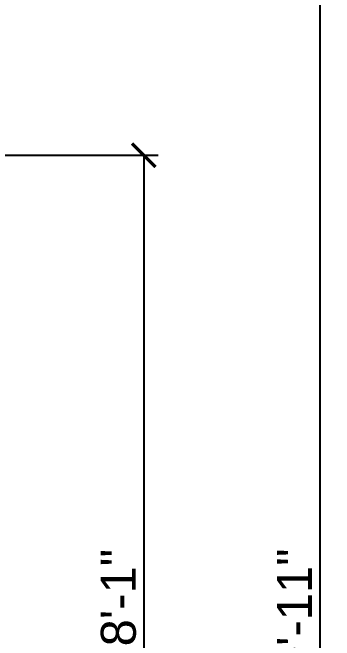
# Model space of a CAD drawing. Header units: inches. Extents: x -24938 to -15053, y -9405 to -790.
# Drawn here: x -20648 to -20317, y -3062 to -2417 of the extents above; entities that cross this region are included whole.
import ezdxf

# ---------------------------------------------------------------- set-up
doc = ezdxf.new("R2010")
doc.units = ezdxf.units.IN
doc.layers.add('dimension', color=10, linetype='Continuous')
doc.styles.get("Standard").update_dxf_attribs({"font": 'arial.ttf', "height": 36})
doc.dimstyles.new('ISO-25', dxfattribs={"dimscale": 12, "dimtxt": 2.5, "dimasz": 2, "dimexe": 1.25, "dimexo": 0.625, "dimtad": 1, "dimdec": 0, "dimlunit": 4, "dimtxsty": 'Standard', "dimblk": 'ARCHTICK', "dimcen": 2.5, "dimadec": 0, "dimazin": 0, "dimtfac": 1, "dimtdec": 0, "dimtmove": 0, "dimatfit": 3, "dimldrblk": 'ARCHTICK', "dimfxl": 1, "dimarcsym": 0})

# ---------------------------------------------------------------- blocks, each defined once
blk = doc.blocks.new('_ArchTick')
at = {"color": 0, "linetype": 'ByBlock', "const_width": 0.15}
blk.add_lwpolyline([(-0.5, -0.5), (0.5, 0.5)], dxfattribs=at)
blk = doc.blocks.new('*D29')
at = {"layer": 'Defpoints', "color": 0, "transparency": 16777216}
for p in [(-20964.03, -2563.71), (-20955.22, -3500.44), (-20512.79, -3500.44)]:
    blk.add_point(p, dxfattribs=at)
at = {"layer": 'dimension', "color": 0, "lineweight": -2, "transparency": 16777216}
for p, q in [((-20956.53, -2563.71), (-20497.79, -2563.71)), ((-20512.79, -2563.71), (-20512.79, -3500.44)), ((-20947.72, -3500.44), (-20497.79, -3500.44))]:
    blk.add_line(p, q, dxfattribs=at)
at = {"layer": 'dimension', "color": 0, "lineweight": -2, "transparency": 16777216, "xscale": 24, "yscale": 24, "zscale": 24}
for p, rotation in [((-20512.79, -2563.71), 90), ((-20512.79, -3500.44), 270)]:
    blk.add_blockref('_ArchTick', p, dxfattribs=dict(at, rotation=rotation))
at = {"layer": 'dimension', "color": 0, "transparency": 16777216, "insert": (-20538.68, -3032.07), "char_height": 36, "attachment_point": 5, "rotation": 90}
blk.add_mtext('78\'-1"', dxfattribs=at)
blk = doc.blocks.new('*D40')
at = {"layer": 'Defpoints', "color": 0, "transparency": 16777216}
for p in [(-20755.75, -1314.02), (-20755.75, -4805.07), (-20331.64, -4805.07)]:
    blk.add_point(p, dxfattribs=at)
at = {"layer": 'dimension', "color": 0, "lineweight": -2, "transparency": 16777216}
for p, q in [((-20748.25, -1314.02), (-20316.64, -1314.02)), ((-20331.64, -1314.02), (-20331.64, -4805.07)), ((-20748.25, -4805.07), (-20316.64, -4805.07))]:
    blk.add_line(p, q, dxfattribs=at)
at = {"layer": 'dimension', "color": 0, "lineweight": -2, "transparency": 16777216, "xscale": 24, "yscale": 24, "zscale": 24}
for p, rotation in [((-20331.64, -1314.02), 90), ((-20331.64, -4805.07), 270)]:
    blk.add_blockref('_ArchTick', p, dxfattribs=dict(at, rotation=rotation))
at = {"layer": 'dimension', "color": 0, "transparency": 16777216, "insert": (-20357.52, -3059.55), "char_height": 36, "attachment_point": 5, "rotation": 90}
blk.add_mtext('290\'-11"', dxfattribs=at)

msp = doc.modelspace()

# ---------------------------------------------------------------- dimensions: what is measured, and where the dimension line sits
at = {"layer": 'dimension'}
for base, p1, p2, picture, middle in [((-20331.64, -4805.07), (-20755.75, -1314.02), (-20755.75, -4805.07), '*D40', (-20357.52, -3059.55)), ((-20512.79, -3500.44), (-20964.03, -2563.71), (-20955.22, -3500.44), '*D29', (-20538.68, -3032.07))]:
    dim = msp.add_linear_dim(base=base, p1=p1, p2=p2, angle=90, dimstyle='ISO-25', dxfattribs=at)
    dim.commit()
    dim.dimension.update_dxf_attribs({"geometry": picture, "text_midpoint": middle})

doc.saveas('drawing.dxf')
